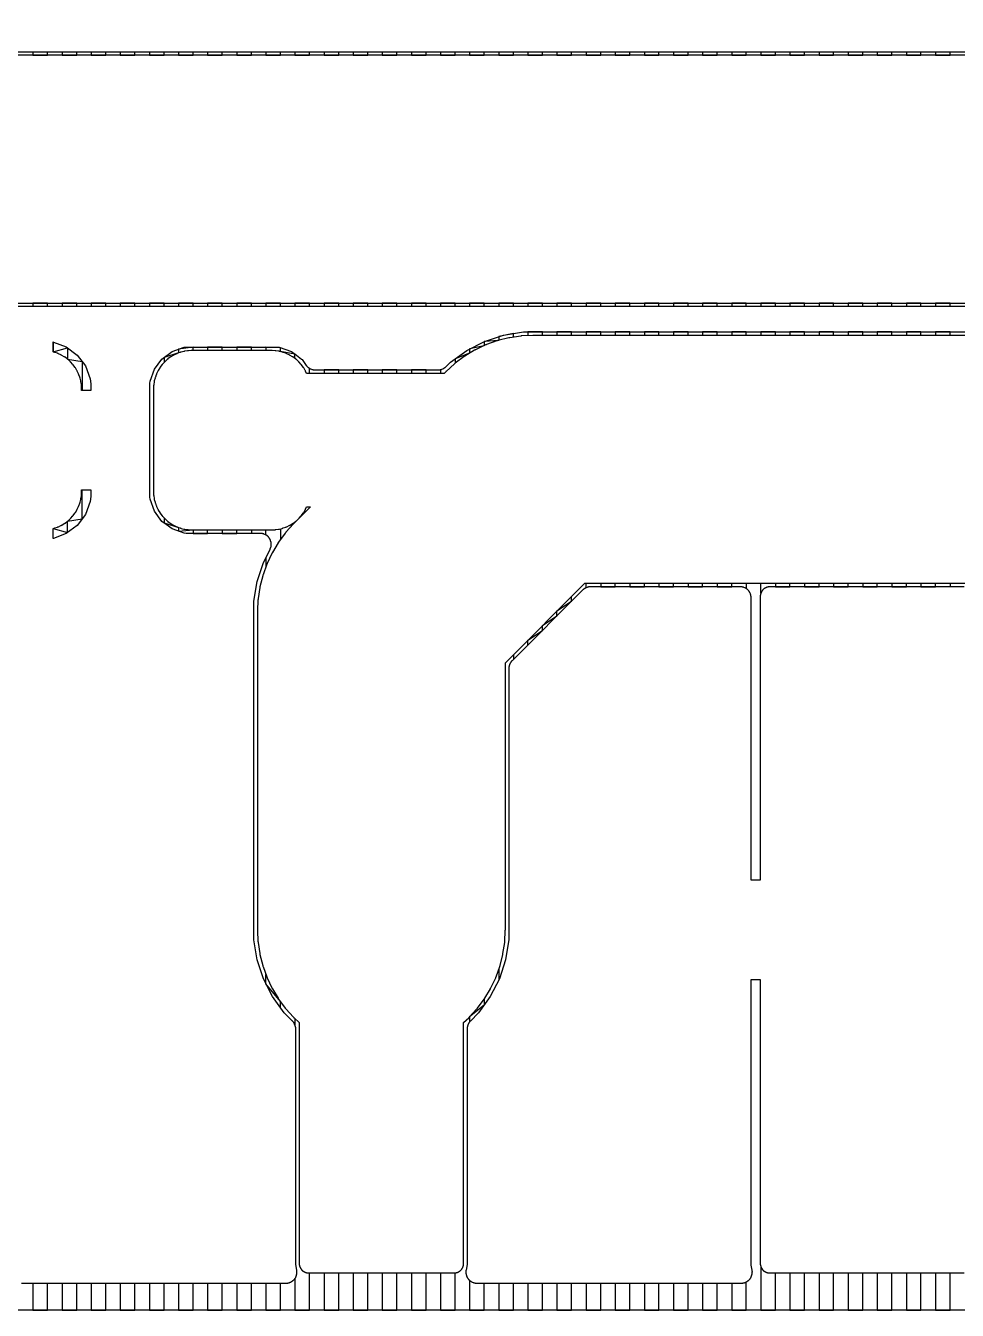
# Model space of a CAD drawing. Header units: metres. Extents: x 141.4 to 191.3, y -114.8 to -61.9.
# Drawn here: x 168.61 to 176.77, y -114.81 to -103.56 of the extents above; entities that cross this region are included whole.
import ezdxf

# ---------------------------------------------------------------- set-up
doc = ezdxf.new("R2010")
doc.units = ezdxf.units.M

msp = doc.modelspace()

# ---------------------------------------------------------------- linework, layer by layer
for points in [[(191.348, -61.907), (191.348, -114.81), (141.392, -114.81), (141.392, -61.907)], [(147.994, -103.786), (187.78, -103.786), (187.953, -103.814), (188.12, -103.868), (188.277, -103.948), (188.419, -104.051), (188.543, -104.175), (188.646, -104.317), (188.726, -104.474), (188.78, -104.641), (188.808, -104.814), (188.808, -104.99), (188.807, -104.992), (188.78, -105.163), (188.726, -105.33), (188.646, -105.487), (188.543, -105.629), (188.419, -105.753), (188.277, -105.856), (188.12, -105.936), (187.953, -105.99), (187.848, -106.007), (187.78, -106.018), (148.584, -106.018)], [(187.692, -103.816), (148.082, -103.816)], [(168.55, -103.786), (168.677, -103.786), (168.677, -103.816), (168.805, -103.816), (168.805, -103.786), (168.932, -103.786), (168.932, -103.816), (169.06, -103.816), (169.06, -103.786), (169.187, -103.786), (169.187, -103.816), (169.315, -103.816), (169.315, -103.786), (169.442, -103.786), (169.442, -103.816), (169.57, -103.816), (169.57, -103.786), (169.697, -103.786), (169.697, -103.816), (169.825, -103.816), (169.825, -103.786), (169.952, -103.786), (169.952, -103.816), (170.08, -103.816), (170.08, -103.786), (170.207, -103.786), (170.207, -103.816), (170.335, -103.816), (170.335, -103.786), (170.462, -103.786), (170.462, -103.816), (170.59, -103.816), (170.59, -103.786), (170.717, -103.786), (170.717, -103.816), (170.845, -103.816), (170.845, -103.786), (170.972, -103.786), (170.972, -103.816), (171.1, -103.816), (171.1, -103.786), (171.227, -103.786), (171.227, -103.816), (171.355, -103.816), (171.355, -103.786), (171.482, -103.786), (171.482, -103.816), (171.61, -103.816), (171.61, -103.786), (171.737, -103.786), (171.737, -103.816), (171.865, -103.816), (171.865, -103.786), (171.992, -103.786), (171.992, -103.816), (172.12, -103.816), (172.12, -103.786), (172.247, -103.786), (172.247, -103.816), (172.375, -103.816), (172.375, -103.786), (172.502, -103.786), (172.502, -103.816), (172.63, -103.816), (172.63, -103.786), (172.757, -103.786), (172.757, -103.816), (172.885, -103.816), (172.885, -103.786), (173.012, -103.786), (173.012, -103.816), (173.14, -103.816), (173.14, -103.786), (173.267, -103.786), (173.267, -103.816), (173.395, -103.816), (173.395, -103.786), (173.522, -103.786), (173.522, -103.816), (173.65, -103.816), (173.65, -103.786), (173.777, -103.786), (173.777, -103.816), (173.905, -103.816), (173.905, -103.786), (174.032, -103.786), (174.032, -103.816), (174.16, -103.816), (174.16, -103.786), (174.287, -103.786), (174.287, -103.816), (174.415, -103.816), (174.415, -103.786), (174.542, -103.786), (174.542, -103.816), (174.67, -103.816), (174.67, -103.786), (174.797, -103.786), (174.797, -103.816), (174.925, -103.816), (174.925, -103.786), (175.052, -103.786), (175.052, -103.816), (175.18, -103.816), (175.18, -103.786), (175.307, -103.786), (175.307, -103.816), (175.435, -103.816), (175.435, -103.786), (175.562, -103.786), (175.562, -103.816), (175.69, -103.816), (175.69, -103.786), (175.817, -103.786), (175.817, -103.816), (175.945, -103.816), (175.945, -103.786), (176.072, -103.786), (176.072, -103.816), (176.2, -103.816), (176.2, -103.786), (176.327, -103.786), (176.327, -103.816), (176.455, -103.816), (176.455, -103.786), (176.582, -103.786), (176.582, -103.816), (176.71, -103.816), (176.71, -103.786), (176.837, -103.786)], [(148.532, -105.988), (187.692, -105.988)], [(176.837, -106.018), (176.71, -106.018), (176.71, -105.988), (176.582, -105.988), (176.582, -106.018), (176.455, -106.018), (176.455, -105.988), (176.327, -105.988), (176.327, -106.018), (176.2, -106.018), (176.2, -105.988), (176.072, -105.988), (176.072, -106.018), (175.945, -106.018), (175.945, -105.988), (175.817, -105.988), (175.817, -106.018), (175.69, -106.018), (175.69, -105.988), (175.562, -105.988), (175.562, -106.018), (175.435, -106.018), (175.435, -105.988), (175.307, -105.988), (175.307, -106.018), (175.18, -106.018), (175.18, -105.988), (175.052, -105.988), (175.052, -106.018), (174.925, -106.018), (174.925, -105.988), (174.797, -105.988), (174.797, -106.018), (174.67, -106.018), (174.67, -105.988), (174.542, -105.988), (174.542, -106.018), (174.415, -106.018), (174.415, -105.988), (174.287, -105.988), (174.287, -106.018), (174.16, -106.018), (174.16, -105.988), (174.032, -105.988), (174.032, -106.018), (173.905, -106.018), (173.905, -105.988), (173.777, -105.988), (173.777, -106.018), (173.65, -106.018), (173.65, -105.988), (173.522, -105.988), (173.522, -106.018), (173.395, -106.018), (173.395, -105.988), (173.267, -105.988), (173.267, -106.018), (173.14, -106.018), (173.14, -105.988), (173.012, -105.988), (173.012, -106.018), (172.885, -106.018), (172.885, -105.988), (172.757, -105.988), (172.757, -106.018), (172.63, -106.018), (172.63, -105.988), (172.502, -105.988), (172.502, -106.018), (172.375, -106.018), (172.375, -105.988), (172.247, -105.988), (172.247, -106.018), (172.12, -106.018), (172.12, -105.988), (171.992, -105.988), (171.992, -106.018), (171.865, -106.018), (171.865, -105.988), (171.737, -105.988), (171.737, -106.018), (171.61, -106.018), (171.61, -105.988), (171.482, -105.988), (171.482, -106.018), (171.355, -106.018), (171.355, -105.988), (171.227, -105.988), (171.227, -106.018), (171.1, -106.018), (171.1, -105.988), (170.972, -105.988), (170.972, -106.018), (170.845, -106.018), (170.845, -105.988), (170.717, -105.988), (170.717, -106.018), (170.59, -106.018), (170.59, -105.988), (170.462, -105.988), (170.462, -106.018), (170.335, -106.018), (170.335, -105.988), (170.207, -105.988), (170.207, -106.018), (170.08, -106.018), (170.08, -105.988), (169.952, -105.988), (169.952, -106.018), (169.825, -106.018), (169.825, -105.988), (169.697, -105.988), (169.697, -106.018), (169.57, -106.018), (169.57, -105.988), (169.442, -105.988), (169.442, -106.018), (169.315, -106.018), (169.315, -105.988), (169.187, -105.988), (169.187, -106.018), (169.06, -106.018), (169.06, -105.988), (168.932, -105.988), (168.932, -106.018), (168.805, -106.018), (168.805, -105.988), (168.677, -105.988), (168.677, -106.018), (168.55, -106.018)], [(168.577, -114.572), (170.893, -114.572), (170.895, -114.572), (170.897, -114.572), (170.899, -114.572), (170.901, -114.571), (170.904, -114.571), (170.906, -114.571), (170.908, -114.571), (170.91, -114.57), (170.912, -114.57), (170.914, -114.57), (170.916, -114.569), (170.918, -114.569), (170.92, -114.568), (170.922, -114.567), (170.924, -114.567), (170.926, -114.566), (170.928, -114.565), (170.93, -114.564), (170.932, -114.564), (170.934, -114.563), (170.935, -114.562), (170.937, -114.561), (170.939, -114.56), (170.941, -114.558), (170.943, -114.557), (170.95, -114.552), (170.952, -114.551), (170.953, -114.55), (170.955, -114.549), (170.957, -114.547), (170.958, -114.546), (170.96, -114.545), (170.961, -114.543), (170.963, -114.542), (170.964, -114.54), (170.966, -114.539), (170.967, -114.537), (170.968, -114.536), (170.97, -114.534), (170.971, -114.532), (170.972, -114.531), (170.973, -114.529), (170.975, -114.527), (170.976, -114.525), (170.977, -114.524), (170.978, -114.522), (170.979, -114.52), (170.98, -114.518), (170.98, -114.516), (170.981, -114.514), (170.982, -114.512), (170.983, -114.51), (170.983, -114.508), (170.984, -114.506), (170.985, -114.504), (170.985, -114.502), (170.986, -114.5), (170.986, -114.498), (170.988, -114.49), (170.988, -114.488), (170.989, -114.486), (170.989, -114.484), (170.989, -114.481), (170.989, -114.479), (170.989, -114.477), (170.989, -114.475), (170.989, -114.473), (170.989, -114.471), (170.989, -114.469), (170.989, -114.467), (170.989, -114.465), (170.989, -114.463), (170.989, -114.461), (170.988, -114.459), (170.988, -114.457), (170.978, -114.41), (170.978, -112.345), (170.978, -112.342), (170.978, -112.34), (170.978, -112.338), (170.978, -112.336), (170.978, -112.334), (170.978, -112.332), (170.977, -112.33), (170.977, -112.328), (170.976, -112.326), (170.976, -112.324), (170.975, -112.322), (170.975, -112.32), (170.974, -112.318), (170.974, -112.316), (170.973, -112.314), (170.972, -112.312), (170.969, -112.304), (170.968, -112.302), (170.967, -112.3), (170.966, -112.298), (170.965, -112.296), (170.964, -112.295), (170.963, -112.293), (170.962, -112.291), (170.961, -112.289), (170.96, -112.287), (170.958, -112.286), (170.957, -112.284), (170.956, -112.282), (170.954, -112.281), (170.953, -112.279), (170.952, -112.278), (170.95, -112.276), (170.878, -112.204), (170.775, -112.062), (170.695, -111.906), (170.641, -111.739), (170.613, -111.565), (170.613, -108.599), (170.641, -108.426), (170.695, -108.259), (170.754, -108.144), (170.755, -108.142), (170.756, -108.14), (170.756, -108.138), (170.757, -108.137), (170.758, -108.135), (170.758, -108.133), (170.759, -108.131), (170.76, -108.129), (170.76, -108.127), (170.761, -108.125), (170.762, -108.12), (170.762, -108.118), (170.763, -108.116), (170.763, -108.114), (170.764, -108.112), (170.764, -108.11), (170.764, -108.108), (170.764, -108.106), (170.764, -108.104), (170.764, -108.102), (170.764, -108.099), (170.764, -108.097), (170.764, -108.095), (170.764, -108.093), (170.764, -108.091), (170.764, -108.089), (170.763, -108.087), (170.763, -108.085), (170.763, -108.083), (170.762, -108.081), (170.762, -108.079), (170.761, -108.077), (170.761, -108.075), (170.76, -108.073), (170.759, -108.071), (170.759, -108.069), (170.758, -108.067), (170.754, -108.059), (170.754, -108.057), (170.753, -108.056), (170.752, -108.054), (170.751, -108.052), (170.75, -108.05), (170.749, -108.048), (170.748, -108.046), (170.747, -108.045), (170.745, -108.043), (170.744, -108.041), (170.743, -108.04), (170.742, -108.038), (170.74, -108.036), (170.739, -108.035), (170.738, -108.033), (170.736, -108.032), (170.735, -108.03), (170.733, -108.029), (170.731, -108.028), (170.73, -108.026), (170.728, -108.025), (170.727, -108.024), (170.725, -108.022), (170.723, -108.021), (170.721, -108.02), (170.72, -108.019), (170.718, -108.018), (170.716, -108.017), (170.714, -108.016), (170.712, -108.015), (170.71, -108.014), (170.708, -108.013), (170.7, -108.01), (170.698, -108.009), (170.696, -108.008), (170.694, -108.008), (170.693, -108.007), (170.69, -108.007), (170.688, -108.006), (170.686, -108.006), (170.684, -108.005), (170.682, -108.005), (170.68, -108.004), (170.678, -108.004), (170.676, -108.004), (170.674, -108.004), (170.672, -108.004), (170.67, -108.004), (170.668, -108.004), (170.018, -108.004), (170.002, -108.002), (169.938, -107.98), (169.895, -107.965), (169.844, -107.927), (169.807, -107.899), (169.741, -107.811), (169.704, -107.704), (169.702, -107.688), (169.702, -106.688), (169.704, -106.672), (169.741, -106.565), (169.807, -106.477), (169.895, -106.411), (170.002, -106.374), (170.018, -106.372), (170.818, -106.372), (170.834, -106.374), (170.941, -106.411), (170.985, -106.444), (171.029, -106.477), (171.034, -106.482), (171.071, -106.533), (171.071, -106.533), (171.072, -106.535), (171.074, -106.537), (171.075, -106.538), (171.076, -106.54), (171.078, -106.541), (171.079, -106.543), (171.081, -106.544), (171.082, -106.546), (171.084, -106.547), (171.085, -106.548), (171.087, -106.55), (171.088, -106.551), (171.09, -106.552), (171.092, -106.554), (171.093, -106.555), (171.095, -106.556), (171.097, -106.557), (171.099, -106.558), (171.101, -106.559), (171.102, -106.56), (171.104, -106.561), (171.106, -106.562), (171.108, -106.563), (171.116, -106.566), (171.118, -106.567), (171.12, -106.568), (171.122, -106.568), (171.124, -106.569), (171.126, -106.569), (171.128, -106.57), (171.13, -106.57), (171.132, -106.571), (171.134, -106.571), (171.136, -106.572), (171.138, -106.572), (171.141, -106.572), (171.143, -106.572), (171.145, -106.572), (171.147, -106.572), (171.149, -106.572), (172.226, -106.572), (172.228, -106.572), (172.23, -106.572), (172.232, -106.572), (172.234, -106.572), (172.236, -106.572), (172.238, -106.572), (172.241, -106.571), (172.243, -106.571), (172.245, -106.57), (172.247, -106.57), (172.249, -106.569), (172.251, -106.569), (172.253, -106.568), (172.255, -106.568), (172.257, -106.567), (172.258, -106.566), (172.267, -106.563), (172.269, -106.562), (172.27, -106.561), (172.272, -106.56), (172.274, -106.559), (172.276, -106.558), (172.278, -106.557), (172.28, -106.556), (172.281, -106.555), (172.283, -106.554), (172.285, -106.552), (172.286, -106.551), (172.288, -106.55), (172.29, -106.548), (172.291, -106.547), (172.293, -106.546), (172.294, -106.544), (172.334, -106.505), (172.476, -106.401), (172.632, -106.322), (172.799, -106.267), (172.973, -106.24), (187.693, -106.24)], [(168.853, -106.327), (168.853, -106.414), (168.853, -106.414), (168.853, -106.327), (168.856, -106.328), (168.969, -106.37), (169.064, -106.442), (169.136, -106.537), (169.178, -106.65), (169.183, -106.695), (169.183, -106.753), (169.103, -106.753), (169.103, -106.738), (169.103, -106.736), (169.103, -106.734), (169.102, -106.709), (169.102, -106.707), (169.101, -106.705), (169.101, -106.703), (169.101, -106.701), (169.097, -106.677), (169.097, -106.675), (169.097, -106.673), (169.096, -106.671), (169.096, -106.669), (169.09, -106.645), (169.089, -106.643), (169.089, -106.641), (169.088, -106.639), (169.087, -106.637), (169.079, -106.614), (169.078, -106.612), (169.077, -106.61), (169.077, -106.608), (169.076, -106.606), (169.065, -106.584), (169.064, -106.582), (169.063, -106.58), (169.062, -106.578), (169.061, -106.576), (169.049, -106.555), (169.048, -106.554), (169.047, -106.552), (169.045, -106.55), (169.044, -106.548), (169.03, -106.529), (169.028, -106.527), (169.027, -106.525), (169.026, -106.524), (169.024, -106.522), (169.008, -106.504), (169.006, -106.503), (169.005, -106.501), (169.003, -106.5), (169.002, -106.498), (168.984, -106.482), (168.982, -106.48), (168.981, -106.479), (168.979, -106.478), (168.977, -106.476), (168.958, -106.462), (168.956, -106.461), (168.954, -106.459), (168.952, -106.458), (168.951, -106.457), (168.93, -106.445), (168.928, -106.444), (168.926, -106.443), (168.924, -106.442), (168.922, -106.441), (168.9, -106.43), (168.898, -106.429), (168.896, -106.429), (168.894, -106.428), (168.892, -106.427), (168.869, -106.419), (168.869, -106.419), (168.867, -106.418), (168.865, -106.417), (168.863, -106.417), (168.861, -106.416), (168.853, -106.414), (168.98, -106.379), (168.98, -106.479), (169.108, -106.5), (169.108, -106.753)], [(187.605, -106.27), (173.061, -106.27), (173.058, -106.27), (173.056, -106.27), (172.958, -106.275), (172.956, -106.275), (172.954, -106.275), (172.952, -106.275), (172.95, -106.276), (172.853, -106.29), (172.851, -106.29), (172.849, -106.291), (172.847, -106.291), (172.845, -106.292), (172.749, -106.316), (172.747, -106.316), (172.745, -106.317), (172.743, -106.317), (172.741, -106.318), (172.649, -106.351), (172.647, -106.352), (172.645, -106.353), (172.643, -106.353), (172.641, -106.354), (172.553, -106.396), (172.551, -106.397), (172.549, -106.398), (172.547, -106.399), (172.545, -106.4), (172.461, -106.451), (172.459, -106.452), (172.457, -106.453), (172.456, -106.454), (172.454, -106.455), (172.375, -106.514), (172.373, -106.515), (172.372, -106.516), (172.37, -106.518), (172.369, -106.519), (172.296, -106.585), (172.294, -106.586), (172.293, -106.588), (172.278, -106.603), (171.074, -106.603), (171.065, -106.584), (171.064, -106.582), (171.063, -106.58), (171.062, -106.578), (171.061, -106.576), (171.049, -106.555), (171.048, -106.554), (171.047, -106.552), (171.045, -106.55), (171.044, -106.548), (171.03, -106.529), (171.028, -106.527), (171.027, -106.525), (171.026, -106.524), (171.024, -106.522), (171.008, -106.504), (171.006, -106.503), (171.005, -106.501), (171.003, -106.5), (171.002, -106.498), (170.984, -106.482), (170.982, -106.48), (170.981, -106.479), (170.979, -106.478), (170.977, -106.476), (170.958, -106.462), (170.956, -106.461), (170.954, -106.459), (170.952, -106.458), (170.951, -106.457), (170.93, -106.445), (170.928, -106.444), (170.926, -106.443), (170.924, -106.442), (170.922, -106.441), (170.9, -106.43), (170.898, -106.429), (170.896, -106.429), (170.894, -106.428), (170.892, -106.427), (170.869, -106.419), (170.869, -106.419), (170.867, -106.418), (170.865, -106.417), (170.863, -106.417), (170.861, -106.416), (170.837, -106.41), (170.835, -106.41), (170.833, -106.409), (170.831, -106.409), (170.829, -106.409), (170.805, -106.405), (170.803, -106.405), (170.801, -106.405), (170.799, -106.404), (170.797, -106.404), (170.772, -106.403), (170.77, -106.403), (170.768, -106.403), (170.068, -106.403), (170.066, -106.403), (170.064, -106.403), (170.039, -106.404), (170.037, -106.404), (170.035, -106.405), (170.033, -106.405), (170.031, -106.405), (170.007, -106.409), (170.005, -106.409), (170.003, -106.409), (170.001, -106.41), (169.999, -106.41), (169.975, -106.416), (169.973, -106.417), (169.971, -106.417), (169.969, -106.418), (169.967, -106.419), (169.944, -106.427), (169.942, -106.428), (169.94, -106.429), (169.938, -106.429), (169.936, -106.43), (169.914, -106.441), (169.912, -106.442), (169.91, -106.443), (169.908, -106.444), (169.906, -106.445), (169.885, -106.457), (169.884, -106.458), (169.882, -106.459), (169.88, -106.461), (169.878, -106.462), (169.859, -106.476), (169.857, -106.478), (169.855, -106.479), (169.854, -106.48), (169.852, -106.482), (169.834, -106.498), (169.833, -106.5), (169.831, -106.501), (169.83, -106.503), (169.828, -106.504), (169.812, -106.522), (169.81, -106.524), (169.809, -106.525), (169.808, -106.527), (169.806, -106.529), (169.792, -106.548), (169.791, -106.55), (169.789, -106.552), (169.788, -106.554), (169.787, -106.555), (169.775, -106.576), (169.774, -106.578), (169.773, -106.58), (169.772, -106.582), (169.771, -106.584), (169.76, -106.606), (169.759, -106.608), (169.759, -106.61), (169.758, -106.612), (169.757, -106.614), (169.749, -106.637), (169.749, -106.637), (169.748, -106.639), (169.747, -106.641), (169.747, -106.643), (169.746, -106.645), (169.74, -106.669), (169.74, -106.671), (169.739, -106.673), (169.739, -106.675), (169.739, -106.677), (169.735, -106.701), (169.735, -106.703), (169.735, -106.705), (169.734, -106.707), (169.734, -106.709), (169.733, -106.734)], [(172.885, -106.285), (172.885, -106.254), (172.757, -106.281), (172.757, -106.314), (172.63, -106.323), (172.63, -106.36), (172.502, -106.388), (172.502, -106.426), (172.375, -106.475), (172.375, -106.514)], [(176.837, -106.27), (176.71, -106.27), (176.71, -106.24), (176.582, -106.24), (176.582, -106.27), (176.455, -106.27), (176.455, -106.24), (176.327, -106.24), (176.327, -106.27), (176.2, -106.27), (176.2, -106.24), (176.072, -106.24), (176.072, -106.27), (175.945, -106.27), (175.945, -106.24), (175.817, -106.24), (175.817, -106.27), (175.69, -106.27), (175.69, -106.24), (175.562, -106.24), (175.562, -106.27), (175.435, -106.27), (175.435, -106.24), (175.307, -106.24), (175.307, -106.27), (175.18, -106.27), (175.18, -106.24), (175.052, -106.24), (175.052, -106.27), (174.925, -106.27), (174.925, -106.24), (174.797, -106.24), (174.797, -106.27), (174.67, -106.27), (174.67, -106.24), (174.542, -106.24), (174.542, -106.27), (174.415, -106.27), (174.415, -106.24), (174.287, -106.24), (174.287, -106.27), (174.16, -106.27), (174.16, -106.24), (174.032, -106.24), (174.032, -106.27), (173.905, -106.27), (173.905, -106.24), (173.777, -106.24), (173.777, -106.27), (173.65, -106.27), (173.65, -106.24), (173.522, -106.24), (173.522, -106.27), (173.395, -106.27), (173.395, -106.24), (173.267, -106.24), (173.267, -106.27), (173.14, -106.27), (173.14, -106.24), (173.012, -106.24), (173.012, -106.272)], [(170.972, -106.473), (170.972, -106.434), (170.845, -106.412), (170.845, -106.378), (170.717, -106.372), (170.717, -106.403), (170.59, -106.403), (170.59, -106.372), (170.462, -106.372), (170.462, -106.403), (170.335, -106.403), (170.335, -106.372), (170.207, -106.372), (170.207, -106.403), (170.08, -106.403), (170.08, -106.372), (169.952, -106.391), (169.952, -106.424), (169.825, -106.463), (169.825, -106.508)], [(172.247, -106.57), (172.247, -106.603), (172.12, -106.603), (172.12, -106.572), (171.992, -106.572), (171.992, -106.603), (171.865, -106.603), (171.865, -106.572), (171.737, -106.572), (171.737, -106.603), (171.61, -106.603), (171.61, -106.572), (171.482, -106.572), (171.482, -106.603), (171.355, -106.603), (171.355, -106.572), (171.227, -106.572), (171.227, -106.603), (171.1, -106.603), (171.1, -106.558)], [(169.733, -106.734), (169.733, -106.736), (169.733, -106.738), (169.733, -107.638), (169.733, -107.64), (169.733, -107.642), (169.734, -107.667), (169.734, -107.669), (169.735, -107.671), (169.735, -107.673), (169.735, -107.675), (169.739, -107.699), (169.739, -107.701), (169.739, -107.703), (169.74, -107.705), (169.74, -107.707), (169.746, -107.731), (169.747, -107.733), (169.747, -107.735), (169.748, -107.737), (169.749, -107.739), (169.757, -107.762), (169.758, -107.764), (169.759, -107.766), (169.759, -107.768), (169.76, -107.77), (169.771, -107.792), (169.772, -107.794), (169.773, -107.796), (169.774, -107.798), (169.775, -107.8), (169.787, -107.821), (169.788, -107.822), (169.789, -107.824), (169.791, -107.826), (169.792, -107.828), (169.806, -107.847), (169.808, -107.849), (169.809, -107.851), (169.81, -107.852), (169.812, -107.854), (169.828, -107.872), (169.83, -107.873), (169.831, -107.875), (169.833, -107.876), (169.834, -107.878), (169.852, -107.894), (169.854, -107.896), (169.855, -107.897), (169.857, -107.898), (169.859, -107.9), (169.878, -107.914), (169.88, -107.915), (169.882, -107.917), (169.884, -107.918), (169.885, -107.919), (169.906, -107.931), (169.908, -107.932), (169.91, -107.933), (169.912, -107.934), (169.914, -107.935), (169.936, -107.946), (169.938, -107.947), (169.94, -107.947), (169.942, -107.948), (169.944, -107.949), (169.967, -107.957), (169.967, -107.957), (169.967, -107.957), (169.969, -107.958), (169.971, -107.959), (169.973, -107.959), (169.975, -107.96), (169.999, -107.966), (170.001, -107.966), (170.003, -107.967), (170.005, -107.967), (170.007, -107.967), (170.031, -107.971), (170.033, -107.971), (170.035, -107.971), (170.037, -107.972), (170.039, -107.972), (170.064, -107.973), (170.066, -107.973), (170.068, -107.973), (170.768, -107.973), (170.77, -107.973), (170.772, -107.973), (170.797, -107.972), (170.799, -107.972), (170.801, -107.971), (170.803, -107.971), (170.805, -107.971), (170.829, -107.967), (170.831, -107.967), (170.833, -107.967), (170.835, -107.966), (170.837, -107.966), (170.861, -107.96), (170.863, -107.959), (170.865, -107.959), (170.867, -107.958), (170.869, -107.957), (170.892, -107.949), (170.894, -107.948), (170.896, -107.947), (170.898, -107.947), (170.9, -107.946), (170.922, -107.935), (170.924, -107.934), (170.926, -107.933), (170.928, -107.932), (170.93, -107.931), (170.951, -107.919), (170.952, -107.918), (170.954, -107.917), (170.956, -107.915), (170.958, -107.914), (170.977, -107.9), (170.979, -107.898), (170.981, -107.897), (170.982, -107.896), (170.984, -107.894), (171.002, -107.878), (171.003, -107.876), (171.005, -107.875), (171.006, -107.873), (171.008, -107.872), (171.024, -107.854), (171.026, -107.852), (171.027, -107.851), (171.028, -107.849), (171.03, -107.847), (171.044, -107.828), (171.045, -107.826), (171.047, -107.824), (171.048, -107.822), (171.049, -107.821), (171.061, -107.8), (171.062, -107.798), (171.063, -107.796), (171.064, -107.794), (171.065, -107.792), (171.074, -107.773), (171.108, -107.773), (170.961, -107.919), (170.96, -107.921), (170.959, -107.922), (170.893, -107.995), (170.891, -107.997), (170.89, -107.998), (170.889, -108), (170.887, -108.002), (170.829, -108.081), (170.828, -108.082), (170.826, -108.084), (170.825, -108.086), (170.824, -108.087), (170.774, -108.172), (170.773, -108.173), (170.772, -108.175), (170.771, -108.177), (170.77, -108.179), (170.728, -108.268), (170.727, -108.27), (170.726, -108.272), (170.725, -108.274), (170.725, -108.275), (170.692, -108.368), (170.692, -108.368), (170.691, -108.37), (170.69, -108.372), (170.69, -108.374), (170.689, -108.376), (170.665, -108.471), (170.665, -108.473), (170.664, -108.475), (170.664, -108.477), (170.664, -108.479), (170.649, -108.576), (170.649, -108.579), (170.649, -108.581), (170.649, -108.583), (170.648, -108.585), (170.644, -108.683), (170.644, -108.685), (170.643, -108.687), (170.643, -111.477), (170.644, -111.48), (170.644, -111.482), (170.648, -111.58), (170.649, -111.582), (170.649, -111.584), (170.649, -111.586), (170.649, -111.588), (170.664, -111.685), (170.664, -111.687), (170.664, -111.689), (170.665, -111.691), (170.665, -111.693), (170.689, -111.789), (170.69, -111.791), (170.69, -111.793), (170.691, -111.795), (170.692, -111.797), (170.725, -111.889), (170.725, -111.891), (170.726, -111.893), (170.727, -111.895), (170.728, -111.897), (170.77, -111.985), (170.771, -111.987), (170.772, -111.989), (170.773, -111.991), (170.774, -111.993), (170.824, -112.077), (170.825, -112.079), (170.826, -112.081), (170.828, -112.082), (170.829, -112.084), (170.887, -112.163), (170.889, -112.165), (170.89, -112.166), (170.891, -112.168), (170.893, -112.169), (170.959, -112.242), (170.96, -112.244), (170.961, -112.245), (170.963, -112.247), (170.964, -112.248), (171.009, -112.288), (171.009, -114.398), (171.009, -114.401), (171.009, -114.403), (171.009, -114.405), (171.009, -114.407), (171.01, -114.409), (171.01, -114.411), (171.01, -114.413), (171.011, -114.415), (171.011, -114.417), (171.012, -114.419), (171.012, -114.421), (171.013, -114.423), (171.013, -114.425), (171.014, -114.427), (171.015, -114.429), (171.015, -114.431), (171.016, -114.433), (171.017, -114.435), (171.018, -114.437), (171.019, -114.439), (171.02, -114.44), (171.021, -114.442), (171.022, -114.444), (171.023, -114.446), (171.025, -114.447), (171.026, -114.449), (171.027, -114.451), (171.028, -114.452), (171.03, -114.454), (171.031, -114.456), (171.032, -114.457), (171.034, -114.459), (171.035, -114.46), (171.037, -114.461), (171.038, -114.463), (171.04, -114.464), (171.042, -114.466), (171.043, -114.467), (171.045, -114.468), (171.047, -114.469), (171.049, -114.47), (171.05, -114.471), (171.052, -114.472), (171.054, -114.473), (171.056, -114.474), (171.058, -114.475), (171.06, -114.476), (171.061, -114.477), (171.063, -114.478), (171.065, -114.479), (171.067, -114.479), (171.069, -114.48), (171.071, -114.48), (171.073, -114.481), (171.075, -114.481), (171.077, -114.482), (171.079, -114.482), (171.082, -114.483), (171.084, -114.483), (171.086, -114.483), (171.088, -114.483), (171.09, -114.483), (171.092, -114.483), (171.094, -114.483), (172.364, -114.483), (172.366, -114.483), (172.368, -114.483), (172.37, -114.483), (172.372, -114.483), (172.374, -114.483), (172.376, -114.483), (172.379, -114.482), (172.381, -114.482), (172.383, -114.481), (172.385, -114.481), (172.387, -114.48), (172.389, -114.48), (172.391, -114.479), (172.393, -114.479), (172.395, -114.478), (172.397, -114.477), (172.398, -114.476), (172.4, -114.475), (172.402, -114.474), (172.404, -114.473), (172.406, -114.472), (172.408, -114.471), (172.409, -114.47), (172.411, -114.469), (172.413, -114.468), (172.415, -114.467), (172.416, -114.466), (172.418, -114.464), (172.42, -114.463), (172.421, -114.461), (172.423, -114.46), (172.424, -114.459), (172.426, -114.457), (172.427, -114.456), (172.428, -114.454), (172.43, -114.452), (172.431, -114.451), (172.432, -114.449), (172.433, -114.447), (172.435, -114.446), (172.436, -114.444), (172.437, -114.442), (172.438, -114.44), (172.439, -114.439), (172.44, -114.437), (172.441, -114.435), (172.442, -114.433), (172.443, -114.431), (172.443, -114.429), (172.444, -114.427), (172.445, -114.425), (172.445, -114.423), (172.446, -114.421), (172.446, -114.419), (172.447, -114.417), (172.447, -114.415), (172.448, -114.413), (172.448, -114.411), (172.448, -114.409), (172.449, -114.407), (172.449, -114.405), (172.449, -114.403), (172.449, -114.401), (172.449, -114.398), (172.449, -112.288), (172.494, -112.248), (172.495, -112.247), (172.497, -112.245), (172.498, -112.244), (172.499, -112.242), (172.565, -112.169), (172.567, -112.168), (172.568, -112.166), (172.569, -112.165), (172.571, -112.163), (172.629, -112.084), (172.63, -112.082), (172.632, -112.081), (172.633, -112.079), (172.634, -112.077), (172.684, -111.993), (172.685, -111.991), (172.686, -111.989), (172.687, -111.987), (172.688, -111.985), (172.73, -111.897), (172.731, -111.895), (172.732, -111.893), (172.733, -111.891), (172.733, -111.889), (172.766, -111.797), (172.766, -111.797), (172.767, -111.795), (172.768, -111.793), (172.768, -111.791), (172.769, -111.789), (172.793, -111.693), (172.793, -111.691), (172.794, -111.689), (172.794, -111.687), (172.794, -111.685), (172.809, -111.588), (172.809, -111.586), (172.809, -111.584), (172.809, -111.582), (172.81, -111.58), (172.814, -111.482), (172.814, -111.48), (172.815, -111.477), (172.815, -109.137), (173.51, -108.441), (187.268, -108.441)], [(168.853, -107.962), (168.861, -107.96), (168.863, -107.959), (168.865, -107.959), (168.867, -107.958), (168.869, -107.957), (168.892, -107.949), (168.894, -107.948), (168.896, -107.947), (168.898, -107.947), (168.9, -107.946), (168.922, -107.935), (168.924, -107.934), (168.926, -107.933), (168.928, -107.932), (168.93, -107.931), (168.951, -107.919), (168.952, -107.918), (168.954, -107.917), (168.956, -107.915), (168.958, -107.914), (168.977, -107.9), (168.979, -107.898), (168.981, -107.897), (168.982, -107.896), (168.984, -107.894), (169.002, -107.878), (169.003, -107.876), (169.005, -107.875), (169.006, -107.873), (169.008, -107.872), (169.024, -107.854), (169.026, -107.852), (169.027, -107.851), (169.028, -107.849), (169.03, -107.847), (169.044, -107.828), (169.045, -107.826), (169.047, -107.824), (169.048, -107.822), (169.049, -107.821), (169.061, -107.8), (169.062, -107.798), (169.063, -107.796), (169.064, -107.794), (169.065, -107.792), (169.076, -107.77), (169.077, -107.768), (169.077, -107.766), (169.078, -107.764), (169.079, -107.762), (169.087, -107.739), (169.087, -107.739), (169.087, -107.739), (169.088, -107.737), (169.089, -107.735), (169.089, -107.733), (169.09, -107.731), (169.096, -107.707), (169.096, -107.705), (169.097, -107.703), (169.097, -107.701), (169.097, -107.699), (169.101, -107.675), (169.101, -107.673), (169.101, -107.671), (169.102, -107.669), (169.102, -107.667), (169.103, -107.642), (169.103, -107.64), (169.103, -107.638), (169.103, -107.623), (169.183, -107.623), (169.183, -107.681), (169.178, -107.726), (169.136, -107.839), (169.064, -107.934), (168.969, -108.006), (168.856, -108.048), (168.853, -108.049), (168.853, -107.962), (168.98, -107.997), (168.98, -107.897), (169.108, -107.876), (169.108, -107.623)], [(171.1, -107.781), (171.1, -107.773)], [(169.825, -107.868), (169.825, -107.913), (169.952, -107.952), (169.952, -107.985), (170.08, -107.973), (170.08, -108.004), (170.207, -108.004), (170.207, -107.973), (170.335, -107.973), (170.335, -108.004), (170.462, -108.004), (170.462, -107.973), (170.59, -107.973), (170.59, -108.004)], [(170.972, -107.909), (170.972, -107.903)], [(170.717, -108.017), (170.717, -107.973)], [(170.845, -107.964), (170.845, -108.059)], [(170.717, -108.216), (170.717, -108.297)], [(176.834, -108.472), (175.133, -108.472), (175.131, -108.472), (175.128, -108.472), (175.126, -108.472), (175.124, -108.472), (175.122, -108.472), (175.12, -108.472), (175.118, -108.473), (175.116, -108.473), (175.114, -108.474), (175.112, -108.474), (175.11, -108.475), (175.108, -108.475), (175.106, -108.476), (175.104, -108.476), (175.102, -108.477), (175.1, -108.478), (175.098, -108.479), (175.096, -108.48), (175.094, -108.481), (175.093, -108.482), (175.091, -108.483), (175.089, -108.484), (175.087, -108.485), (175.085, -108.486), (175.084, -108.487), (175.082, -108.488), (175.08, -108.489), (175.079, -108.491), (175.077, -108.492), (175.076, -108.494), (175.074, -108.495), (175.072, -108.496), (175.071, -108.498), (175.07, -108.499), (175.068, -108.501), (175.067, -108.503), (175.066, -108.504), (175.064, -108.506), (175.063, -108.508), (175.062, -108.509), (175.061, -108.511), (175.06, -108.513), (175.059, -108.515), (175.058, -108.516), (175.057, -108.518), (175.056, -108.52), (175.055, -108.522), (175.054, -108.524), (175.053, -108.526), (175.053, -108.528), (175.052, -108.53), (175.051, -108.532), (175.051, -108.534), (175.05, -108.536), (175.05, -108.538), (175.049, -108.54), (175.049, -108.542), (175.049, -108.544), (175.048, -108.546), (175.048, -108.548), (175.048, -108.55), (175.048, -108.552), (175.048, -108.554), (175.048, -108.557), (175.048, -111.043), (174.968, -111.043), (174.968, -108.567), (174.968, -108.565), (174.967, -108.563), (174.967, -108.561), (174.967, -108.559), (174.967, -108.557), (174.967, -108.555), (174.966, -108.553), (174.966, -108.551), (174.966, -108.549), (174.965, -108.547), (174.965, -108.545), (174.964, -108.543), (174.963, -108.541), (174.963, -108.539), (174.962, -108.537), (174.961, -108.535), (174.958, -108.527), (174.957, -108.525), (174.956, -108.523), (174.955, -108.521), (174.954, -108.519), (174.953, -108.517), (174.952, -108.516), (174.951, -108.514), (174.95, -108.512), (174.949, -108.51), (174.948, -108.509), (174.946, -108.507), (174.945, -108.505), (174.944, -108.504), (174.942, -108.502), (174.941, -108.501), (174.939, -108.499), (174.938, -108.498), (174.936, -108.496), (174.935, -108.495), (174.933, -108.494), (174.932, -108.492), (174.93, -108.491), (174.928, -108.49), (174.926, -108.489), (174.925, -108.488), (174.923, -108.486), (174.921, -108.485), (174.919, -108.484), (174.917, -108.483), (174.916, -108.483), (174.914, -108.482), (174.912, -108.481), (174.904, -108.477), (174.902, -108.477), (174.9, -108.476), (174.898, -108.475), (174.896, -108.475), (174.894, -108.474), (174.892, -108.474), (174.89, -108.473), (174.888, -108.473), (174.886, -108.472), (174.884, -108.472), (174.882, -108.472), (174.879, -108.471), (174.877, -108.471), (174.875, -108.471), (174.873, -108.471), (174.871, -108.471), (173.563, -108.471), (173.56, -108.471), (173.558, -108.471), (173.556, -108.471), (173.554, -108.471), (173.552, -108.472), (173.55, -108.472), (173.548, -108.472), (173.546, -108.473), (173.544, -108.473), (173.542, -108.474), (173.54, -108.474), (173.538, -108.475), (173.536, -108.475), (173.534, -108.476), (173.532, -108.477), (173.53, -108.477), (173.522, -108.481), (173.52, -108.482), (173.518, -108.483), (173.516, -108.483), (173.514, -108.484), (173.513, -108.485), (173.511, -108.486), (173.509, -108.488), (173.507, -108.489), (173.505, -108.49), (173.504, -108.491), (173.502, -108.492), (173.5, -108.494), (173.499, -108.495), (173.497, -108.496), (173.496, -108.498), (173.494, -108.499), (172.873, -109.121), (172.871, -109.122), (172.87, -109.124), (172.869, -109.125), (172.867, -109.127), (172.866, -109.129), (172.865, -109.13), (172.863, -109.132), (172.862, -109.134), (172.861, -109.135), (172.86, -109.137), (172.859, -109.139), (172.858, -109.141), (172.857, -109.143), (172.856, -109.145), (172.855, -109.146), (172.854, -109.148), (172.851, -109.157), (172.85, -109.158), (172.849, -109.16), (172.849, -109.162), (172.848, -109.164), (172.848, -109.166), (172.847, -109.168), (172.847, -109.17), (172.846, -109.172), (172.846, -109.174), (172.845, -109.177), (172.845, -109.179), (172.845, -109.181), (172.845, -109.183), (172.845, -109.185), (172.845, -109.187), (172.845, -109.189), (172.845, -111.565), (172.843, -111.578), (172.817, -111.739), (172.763, -111.906), (172.683, -112.062), (172.58, -112.204), (172.508, -112.276), (172.506, -112.278), (172.505, -112.279), (172.504, -112.281), (172.502, -112.282), (172.501, -112.284), (172.5, -112.286), (172.498, -112.287), (172.497, -112.289), (172.496, -112.291), (172.495, -112.293), (172.494, -112.295), (172.493, -112.296), (172.492, -112.298), (172.491, -112.3), (172.49, -112.302), (172.489, -112.304), (172.486, -112.312), (172.485, -112.314), (172.484, -112.316), (172.484, -112.318), (172.483, -112.32), (172.483, -112.322), (172.482, -112.324), (172.482, -112.326), (172.481, -112.328), (172.481, -112.33), (172.48, -112.332), (172.48, -112.334), (172.48, -112.336), (172.48, -112.338), (172.48, -112.34), (172.48, -112.342), (172.48, -112.345), (172.48, -114.41), (172.47, -114.457), (172.47, -114.459), (172.469, -114.461), (172.469, -114.463), (172.469, -114.465), (172.469, -114.467), (172.469, -114.469), (172.468, -114.471), (172.468, -114.473), (172.468, -114.475), (172.468, -114.477), (172.468, -114.48), (172.469, -114.482), (172.469, -114.484), (172.469, -114.486), (172.469, -114.488), (172.47, -114.49), (172.47, -114.492), (172.47, -114.494), (172.471, -114.496), (172.471, -114.498), (172.472, -114.5), (172.473, -114.502), (172.473, -114.504), (172.474, -114.506), (172.475, -114.508), (172.478, -114.516), (172.479, -114.518), (172.48, -114.52), (172.481, -114.522), (172.482, -114.524), (172.483, -114.525), (172.484, -114.527), (172.485, -114.529), (172.486, -114.531), (172.487, -114.532), (172.488, -114.534), (172.49, -114.536), (172.491, -114.537), (172.492, -114.539), (172.494, -114.541), (172.495, -114.542), (172.497, -114.544), (172.498, -114.545), (172.5, -114.547), (172.501, -114.548), (172.503, -114.549), (172.504, -114.551), (172.506, -114.552), (172.508, -114.553), (172.51, -114.554), (172.511, -114.555), (172.513, -114.556), (172.515, -114.557), (172.517, -114.558), (172.519, -114.559), (172.52, -114.56), (172.522, -114.561), (172.524, -114.562), (172.532, -114.565), (172.534, -114.566), (172.536, -114.567), (172.538, -114.568), (172.54, -114.568), (172.542, -114.569), (172.544, -114.569), (172.546, -114.57), (172.548, -114.57), (172.55, -114.571), (172.552, -114.571), (172.554, -114.571), (172.557, -114.571), (172.559, -114.572), (172.561, -114.572), (172.563, -114.572), (172.565, -114.572), (174.881, -114.572), (174.883, -114.572), (174.885, -114.572), (174.888, -114.572), (174.89, -114.571), (174.892, -114.571), (174.894, -114.571), (174.896, -114.571), (174.898, -114.57), (174.9, -114.57), (174.902, -114.57), (174.904, -114.569), (174.906, -114.569), (174.908, -114.568), (174.91, -114.567), (174.912, -114.567), (174.914, -114.566), (174.916, -114.565), (174.918, -114.564), (174.92, -114.564), (174.922, -114.563), (174.924, -114.562), (174.925, -114.561), (174.927, -114.56), (174.929, -114.558), (174.931, -114.557), (174.938, -114.552), (174.94, -114.551), (174.941, -114.55), (174.943, -114.549), (174.945, -114.547), (174.946, -114.546), (174.948, -114.545), (174.949, -114.543), (174.951, -114.542), (174.952, -114.54), (174.954, -114.539), (174.955, -114.537), (174.957, -114.536), (174.958, -114.534), (174.959, -114.532), (174.96, -114.531), (174.962, -114.529), (174.963, -114.527), (174.964, -114.525), (174.965, -114.524), (174.966, -114.522), (174.967, -114.52), (174.968, -114.518), (174.969, -114.516), (174.969, -114.514), (174.97, -114.512), (174.971, -114.51), (174.972, -114.508), (174.972, -114.506), (174.973, -114.504), (174.973, -114.502), (174.974, -114.5), (174.974, -114.498), (174.976, -114.49), (174.976, -114.488), (174.977, -114.486), (174.977, -114.484), (174.977, -114.481), (174.977, -114.479), (174.977, -114.477), (174.978, -114.475), (174.978, -114.473), (174.978, -114.471), (174.977, -114.469), (174.977, -114.467), (174.977, -114.465), (174.977, -114.463), (174.977, -114.461), (174.976, -114.459), (174.976, -114.457), (174.968, -114.415), (174.968, -111.913), (175.048, -111.913), (175.048, -114.398), (175.048, -114.401), (175.048, -114.403), (175.048, -114.405), (175.048, -114.407), (175.048, -114.409), (175.049, -114.411), (175.049, -114.413), (175.049, -114.415), (175.05, -114.417), (175.05, -114.419), (175.051, -114.421), (175.051, -114.423), (175.052, -114.425), (175.053, -114.427), (175.053, -114.429), (175.054, -114.431), (175.055, -114.433), (175.056, -114.435), (175.057, -114.437), (175.058, -114.439), (175.059, -114.44), (175.06, -114.442), (175.061, -114.444), (175.062, -114.446), (175.063, -114.447), (175.064, -114.449), (175.066, -114.451), (175.067, -114.452), (175.068, -114.454), (175.07, -114.456), (175.071, -114.457), (175.072, -114.459), (175.074, -114.46), (175.076, -114.461), (175.077, -114.463), (175.079, -114.464), (175.08, -114.466), (175.082, -114.467), (175.084, -114.468), (175.085, -114.469), (175.087, -114.47), (175.089, -114.471), (175.091, -114.472), (175.093, -114.473), (175.094, -114.474), (175.096, -114.475), (175.098, -114.476), (175.1, -114.477), (175.102, -114.478), (175.104, -114.479), (175.106, -114.479), (175.108, -114.48), (175.11, -114.48), (175.112, -114.481), (175.114, -114.481), (175.116, -114.482), (175.118, -114.482), (175.12, -114.483), (175.122, -114.483), (175.124, -114.483), (175.126, -114.483), (175.128, -114.483), (175.131, -114.483), (175.133, -114.483), (176.834, -114.483)], [(173.522, -108.481), (173.522, -108.441), (173.65, -108.441), (173.65, -108.471), (173.777, -108.471), (173.777, -108.441), (173.905, -108.441), (173.905, -108.471), (174.032, -108.471), (174.032, -108.441), (174.16, -108.441), (174.16, -108.471), (174.287, -108.471), (174.287, -108.441), (174.415, -108.441), (174.415, -108.471), (174.542, -108.471), (174.542, -108.441), (174.67, -108.441), (174.67, -108.471), (174.797, -108.471), (174.797, -108.441), (174.925, -108.441), (174.925, -108.487)], [(175.052, -108.529), (175.052, -108.441), (175.18, -108.441), (175.18, -108.472), (175.307, -108.472), (175.307, -108.441), (175.435, -108.441), (175.435, -108.472), (175.562, -108.472), (175.562, -108.441), (175.69, -108.441), (175.69, -108.472), (175.817, -108.472), (175.817, -108.441), (175.945, -108.441), (175.945, -108.472), (176.072, -108.472), (176.072, -108.441), (176.2, -108.441), (176.2, -108.472), (176.327, -108.472), (176.327, -108.441), (176.455, -108.441), (176.455, -108.472), (176.582, -108.472), (176.582, -108.441), (176.71, -108.441), (176.71, -108.472)], [(172.885, -109.067), (172.885, -109.109), (173.012, -108.982), (173.012, -108.939), (173.14, -108.854), (173.14, -108.812), (173.267, -108.727), (173.267, -108.684), (173.395, -108.599), (173.395, -108.557)], [(172.757, -111.823), (172.757, -111.917)], [(170.845, -112.158), (170.845, -112.105), (170.717, -111.949), (170.717, -111.868)], [(172.63, -112.083), (172.63, -112.136), (172.502, -112.239), (172.502, -112.283)], [(170.972, -112.255), (170.972, -112.312)], [(175.052, -114.426), (175.052, -114.81), (175.18, -114.81), (175.18, -114.483), (175.307, -114.483), (175.307, -114.81), (175.435, -114.81), (175.435, -114.483), (175.562, -114.483), (175.562, -114.81), (175.69, -114.81), (175.69, -114.483), (175.817, -114.483), (175.817, -114.81), (175.945, -114.81), (175.945, -114.483), (176.072, -114.483), (176.072, -114.81), (176.2, -114.81), (176.2, -114.483), (176.327, -114.483), (176.327, -114.81), (176.455, -114.81), (176.455, -114.483), (176.582, -114.483), (176.582, -114.81), (176.71, -114.81), (176.71, -114.483)], [(170.972, -114.531), (170.972, -114.81), (171.1, -114.81), (171.1, -114.483), (171.227, -114.483), (171.227, -114.81), (171.355, -114.81), (171.355, -114.483), (171.482, -114.483), (171.482, -114.81), (171.61, -114.81), (171.61, -114.483), (171.737, -114.483), (171.737, -114.81), (171.865, -114.81), (171.865, -114.483), (171.992, -114.483), (171.992, -114.81), (172.12, -114.81), (172.12, -114.483), (172.247, -114.483), (172.247, -114.81), (172.375, -114.81), (172.375, -114.483)], [(172.502, -114.549), (172.502, -114.81), (172.63, -114.81), (172.63, -114.572), (172.757, -114.572), (172.757, -114.81), (172.885, -114.81), (172.885, -114.572), (173.012, -114.572), (173.012, -114.81), (173.14, -114.81), (173.14, -114.572), (173.267, -114.572), (173.267, -114.81), (173.395, -114.81), (173.395, -114.572), (173.522, -114.572), (173.522, -114.81), (173.65, -114.81), (173.65, -114.572), (173.777, -114.572), (173.777, -114.81), (173.905, -114.81), (173.905, -114.572), (174.032, -114.572), (174.032, -114.81), (174.16, -114.81), (174.16, -114.572), (174.287, -114.572), (174.287, -114.81), (174.415, -114.81), (174.415, -114.572), (174.542, -114.572), (174.542, -114.81), (174.67, -114.81), (174.67, -114.572), (174.797, -114.572), (174.797, -114.81), (174.925, -114.81), (174.925, -114.561)], [(168.677, -114.572), (168.677, -114.81), (168.805, -114.81), (168.805, -114.572), (168.932, -114.572), (168.932, -114.81), (169.06, -114.81), (169.06, -114.572), (169.187, -114.572), (169.187, -114.81), (169.315, -114.81), (169.315, -114.572), (169.442, -114.572), (169.442, -114.81), (169.57, -114.81), (169.57, -114.572), (169.697, -114.572), (169.697, -114.81), (169.825, -114.81), (169.825, -114.572), (169.952, -114.572), (169.952, -114.81), (170.08, -114.81), (170.08, -114.572), (170.207, -114.572), (170.207, -114.81), (170.335, -114.81), (170.335, -114.572), (170.462, -114.572), (170.462, -114.81), (170.59, -114.81), (170.59, -114.572), (170.717, -114.572), (170.717, -114.81), (170.845, -114.81), (170.845, -114.572)]]:
    msp.add_lwpolyline(points)

doc.saveas('drawing.dxf')
